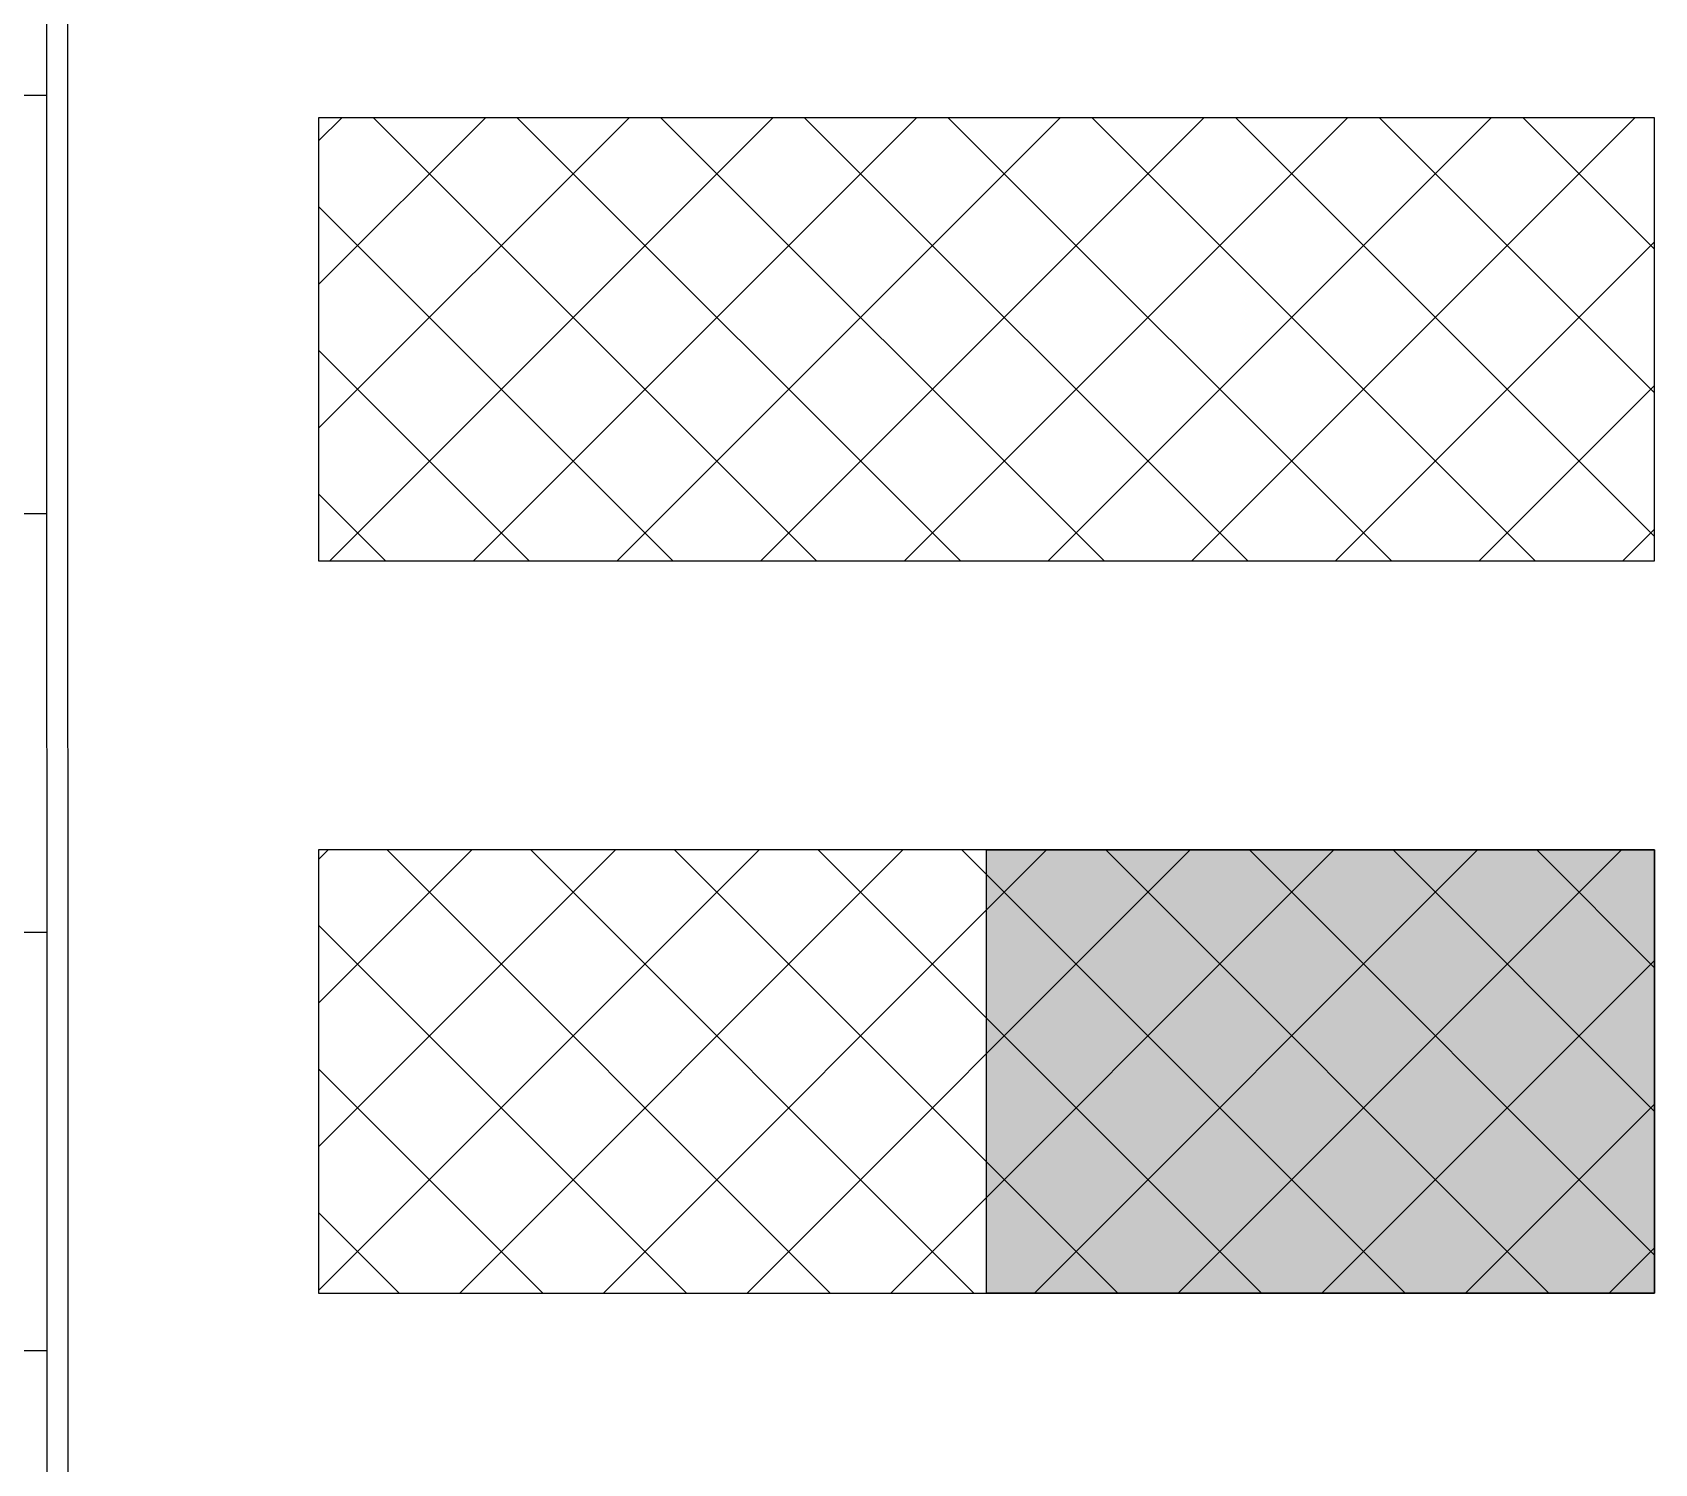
# Model space of a CAD drawing. Extents: x 0 to 119, y 0 to 84.
# Drawn here: x 109.847 to 111.444, y 55.087 to 56.495 of the extents above; entities that cross this region are included whole.
import ezdxf

# ---------------------------------------------------------------- set-up
doc = ezdxf.new("R2010")
doc.units = 0
doc.header["$MEASUREMENT"] = 0
for name, color, linetype in [('27', 250, 'CONTINUOUS'), ('3', 7, 'CONTINUOUS'), ('40', 7, 'CONTINUOUS'), ('62', 7, 'CONTINUOUS'), ('65', 7, 'CONTINUOUS')]:
    doc.layers.add(name, color=color, linetype=linetype)

msp = doc.modelspace()

# ---------------------------------------------------------------- linework, layer by layer
at = {"layer": '27', "color": 250, "linetype": 'Continuous'}
for p, q in [((110.12888, 56.105922), (110.434424, 56.411466)), ((110.12888, 56.247343), (110.293002, 56.411466)), ((110.12888, 56.388764), (110.151581, 56.411466)), ((110.139743, 55.975364), (110.575845, 56.411466)), ((110.182892, 56.411466), (110.618994, 55.975364)), ((110.281164, 55.975364), (110.717266, 56.411466)), ((110.324313, 56.411466), (110.760415, 55.975364)), ((110.422586, 55.975364), (110.858688, 56.411466)), ((110.465735, 56.411466), (110.901837, 55.975364)), ((110.564007, 55.975364), (111.000109, 56.411466)), ((110.607156, 56.411466), (111.043258, 55.975364)), ((110.705428, 55.975364), (111.14153, 56.411466)), ((110.748578, 56.411466), (111.18468, 55.975364)), ((110.84685, 55.975364), (111.282952, 56.411466)), ((110.889999, 56.411466), (111.326101, 55.975364)), ((110.988271, 55.975364), (111.424373, 56.411466)), ((111.03142, 56.411466), (111.443621, 55.999265)), ((111.172842, 56.411466), (111.443621, 56.140686)), ((111.314263, 56.411466), (111.443621, 56.282108)), ((110.12888, 56.324057), (110.477573, 55.975364)), ((111.129692, 55.975364), (111.443621, 56.289292)), ((110.12888, 56.182635), (110.336151, 55.975364)), ((111.271114, 55.975364), (111.443621, 56.14787)), ((110.12888, 56.041214), (110.19473, 55.975364)), ((111.412535, 55.975364), (111.443621, 56.006449)), ((110.12888, 55.257394), (110.562411, 55.690925)), ((110.12888, 55.398815), (110.420989, 55.690925)), ((110.12888, 55.540236), (110.279568, 55.690925)), ((110.12888, 55.681658), (110.138147, 55.690925)), ((110.196326, 55.690925), (110.632428, 55.254823)), ((110.26773, 55.254823), (110.703832, 55.690925)), ((110.337748, 55.690925), (110.77385, 55.254823)), ((110.409151, 55.254823), (110.845253, 55.690925)), ((110.479169, 55.690925), (110.915271, 55.254823)), ((110.550573, 55.254823), (110.986675, 55.690925)), ((110.62059, 55.690925), (111.056692, 55.254823)), ((110.691994, 55.254823), (111.128096, 55.690925)), ((110.762012, 55.690925), (111.198114, 55.254823)), ((110.833416, 55.254823), (111.269518, 55.690925)), ((110.903433, 55.690925), (111.339535, 55.254823)), ((110.974837, 55.254823), (111.410939, 55.690925)), ((111.044854, 55.690925), (111.443621, 55.292158)), ((111.186276, 55.690925), (111.443621, 55.43358)), ((111.327697, 55.690925), (111.443621, 55.575001)), ((110.12888, 55.61695), (110.491007, 55.254823)), ((111.116258, 55.254823), (111.443621, 55.582185)), ((110.12888, 55.475528), (110.349586, 55.254823)), ((111.25768, 55.254823), (111.443621, 55.440764)), ((110.12888, 55.334107), (110.208164, 55.254823)), ((111.399101, 55.254823), (111.443621, 55.299342))]:
    msp.add_line(p, q, dxfattribs=at)
at = {"layer": '3', "color": 7, "linetype": 'Continuous'}
for p, q in [((109.862321, 51.130866), (109.861166, 58.554074)), ((109.882908, 51.130866), (109.881753, 58.554074))]:
    msp.add_line(p, q, dxfattribs=at)
at = {"layer": '40', "linetype": 'Continuous'}
for p, q in [((100.4206, 56.433624), (109.861166, 56.433624)), ((100.4206, 56.021887), (109.861166, 56.021887)), ((100.4206, 55.610149), (109.861166, 55.610149)), ((100.4206, 55.198411), (109.861166, 55.198411))]:
    msp.add_line(p, q, dxfattribs=at)
at = {"layer": '62', "linetype": 'Continuous'}
for points in [[(110.12888, 55.975364), (111.443621, 55.975364), (111.443621, 56.411466), (110.12888, 56.411466), (110.12888, 55.975364)], [(110.12888, 55.254823), (111.443621, 55.254823), (111.443621, 55.690925), (110.12888, 55.690925), (110.12888, 55.254823)]]:
    msp.add_lwpolyline(points, dxfattribs=at)
at = {"layer": '65', "linetype": 'Continuous'}
msp.add_lwpolyline([(111.443621, 55.254823), (110.78625, 55.254823), (110.78625, 55.690925), (111.443621, 55.690925), (111.443621, 55.254823)], dxfattribs=at)
for points in [[(111.443621, 55.254823), (110.78625, 55.254823), (110.78625, 55.690925)], [(111.443621, 55.254823), (110.78625, 55.690925), (111.443621, 55.690925)], [(111.443621, 55.254823), (111.443621, 55.690925), (111.443621, 55.254823)]]:
    msp.add_solid(points, dxfattribs=at)

doc.saveas('drawing.dxf')
